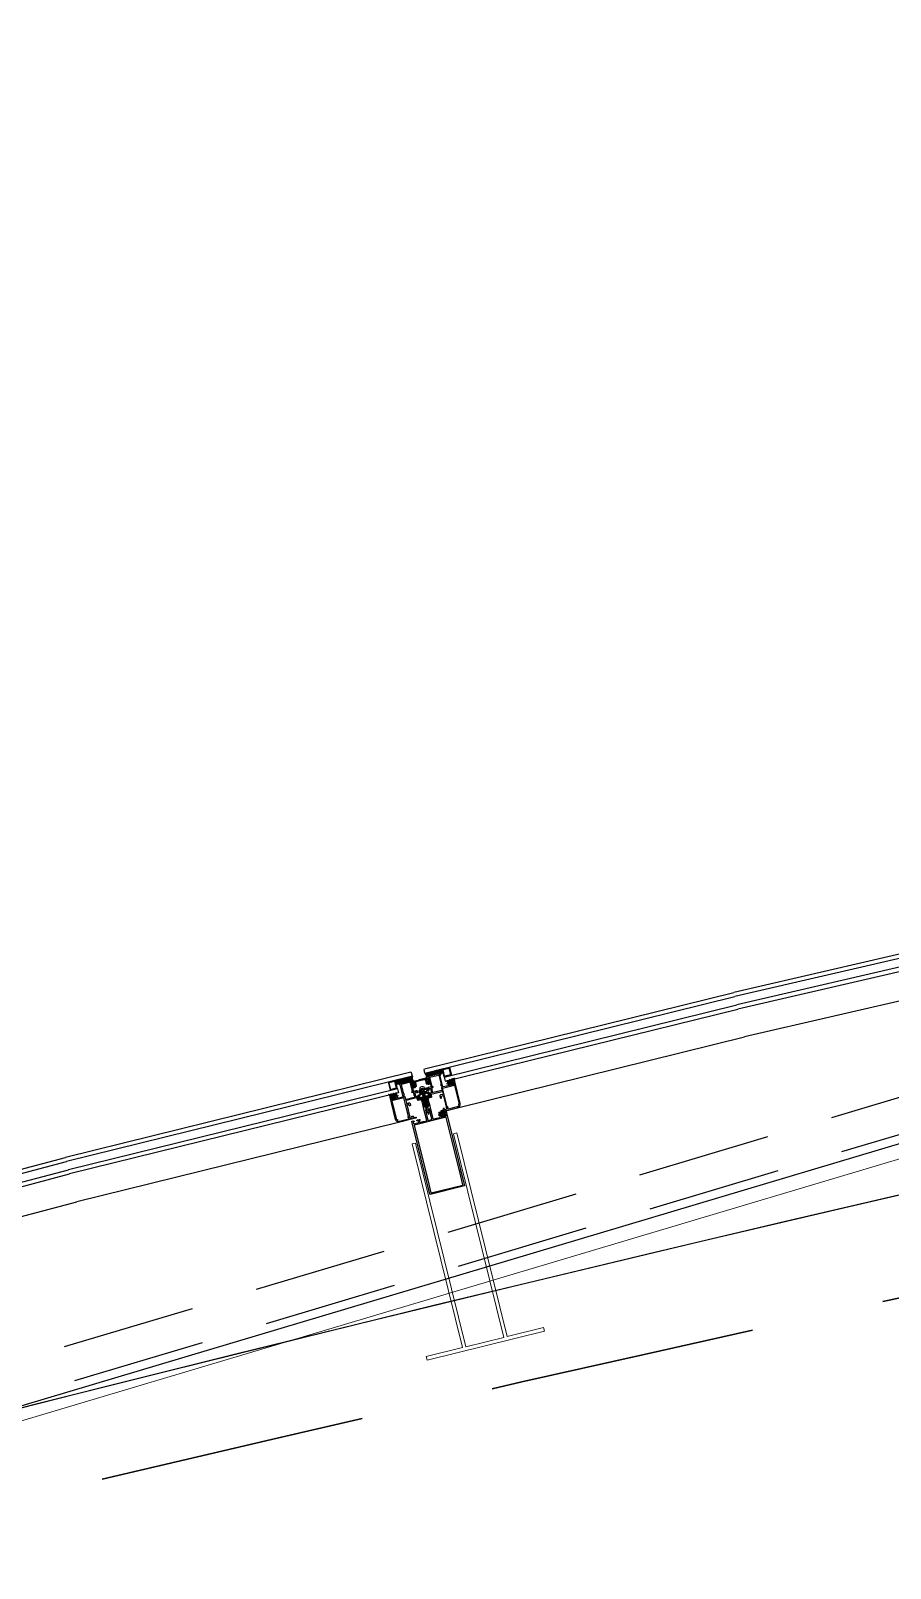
# Model space of a CAD drawing. Header units: millimetres. Extents: x 62878 to 70819, y -67946 to -61850.
# Drawn here: x 64263.5 to 64384.3, y -62101.5 to -61885.4 of the extents above; entities that cross this region are included whole.
import ezdxf

# ---------------------------------------------------------------- set-up
doc = ezdxf.new("R2010")
doc.units = ezdxf.units.MM
doc.linetypes.add('HIDDEN', pattern=[0.375, 0.25, -0.125])
doc.layers.add('alan hesabı1', color=7, linetype='Continuous', plot=False)
for name, color, linetype, lineweight in [('BA DÖŞ.-yeni', 11, 'Continuous', 30), ('Dog_dos_yeni', 63, 'Continuous', 5), ('DOGRAMA', 171, 'Continuous', 0), ('DUV.ALÇ.-yeni', 20, 'Continuous', 25), ('GOR-2', 152, 'Continuous', 20)]:
    doc.layers.add(name, color=color, linetype=linetype, lineweight=lineweight)
pattern_1 = [(238.87721, (64428.14953, -62019.4446), (0.13589978, -0.08205372), [])]
pattern_2 = [(328.87721, (64214.63553, -62072.19386), (-0.08205372, -0.13589978), [])]

# ---------------------------------------------------------------- blocks, each defined once
blk = doc.blocks.new('a2we')
at = {"lineweight": 5, "ltscale": 0.5}
for p, q in [((-198.1, -420.1), (-197.1, -419.7)), ((-194.9, -421.4), (-198.1, -420.1)), ((-193.9, -421), (-198.1, -420.1)), ((-198.1, -422.7), (-197.1, -422.3)), ((-194.9, -424), (-198.1, -422.7)), ((-193.9, -423.6), (-198.1, -422.7)), ((-198.1, -425.2), (-197.1, -424.9)), ((-194.9, -426.5), (-198.1, -425.2)), ((-193.9, -426.1), (-198.1, -425.2)), ((-198.1, -427.7), (-197.1, -427.3)), ((-194.9, -429), (-198.1, -427.7)), ((-193.9, -428.6), (-198.1, -427.7)), ((-198.1, -429.9), (-197.1, -429.6)), ((-194.9, -431.2), (-198.1, -429.9)), ((-193.9, -430.9), (-198.1, -429.9)), ((-198.1, -432.2), (-197.1, -431.8)), ((-194.9, -433.5), (-198.1, -432.2)), ((-193.9, -433.1), (-198.1, -432.2)), ((-197.6, -417.6), (-196.6, -417.2)), ((-194.2, -418.3), (-197.6, -417.6)), ((-195.2, -418.6), (-197.6, -417.6)), ((-196.9, -417.9), (-197.1, -418.3)), ((-197.1, -419.7), (-197.1, -418.4)), ((-197.1, -419.7), (-193.9, -421)), ((-197.1, -419.7), (-193.9, -421)), ((-197.1, -422.3), (-197.1, -420.5)), ((-197.1, -422.3), (-193.9, -423.6)), ((-197.1, -422.3), (-193.9, -423.6)), ((-197.1, -424.9), (-197.1, -423.1)), ((-197.1, -424.9), (-193.9, -426.1)), ((-197.1, -424.9), (-193.9, -426.1)), ((-197.1, -427.3), (-197.1, -425.6)), ((-197.1, -427.3), (-193.9, -428.6)), ((-197.1, -427.3), (-193.9, -428.6)), ((-197.1, -429.6), (-197.1, -428)), ((-197.1, -429.6), (-193.9, -430.9)), ((-197.1, -429.6), (-193.9, -430.9)), ((-197.1, -431.8), (-197.1, -430.3)), ((-197.1, -431.8), (-193.9, -433.1)), ((-197.1, -431.8), (-193.9, -433.1)), ((-196, -415.3), (-196.6, -417.2)), ((-196.6, -417.2), (-194.2, -418.3)), ((-196, -415.3), (-195.5, -417.7)), ((-194.2, -418.3), (-195.2, -418.6)), ((-195.2, -418.6), (-194.9, -419.3)), ((-194.9, -420.6), (-194.9, -419.4)), ((-193.9, -421), (-194.9, -421.4)), ((-194.9, -423.2), (-194.9, -421.4)), ((-193.9, -423.6), (-194.9, -424)), ((-194.9, -425.7), (-194.9, -424)), ((-193.9, -426.1), (-194.9, -426.5)), ((-194.9, -428.2), (-194.9, -426.5)), ((-193.9, -428.6), (-194.9, -429)), ((-194.9, -430.5), (-194.9, -429)), ((-193.9, -430.9), (-194.9, -431.2)), ((-194.9, -432.7), (-194.9, -431.2)), ((-192.8, -453.3), (-199.2, -453.3)), ((-199.2, -454.6), (-199.2, -453.3)), ((-198.1, -434.4), (-197.1, -434.1)), ((-194.9, -435.7), (-198.1, -434.4)), ((-193.9, -435.4), (-198.1, -434.4)), ((-198.1, -436.7), (-197.1, -436.4)), ((-194.9, -438), (-198.1, -436.7)), ((-193.9, -437.7), (-198.1, -436.7)), ((-198.1, -439), (-197.1, -438.7)), ((-194.9, -440.3), (-198.1, -439)), ((-193.9, -440), (-198.1, -439)), ((-198.1, -441.3), (-197.1, -441)), ((-194.9, -442.6), (-198.1, -441.3)), ((-193.9, -442.3), (-198.1, -441.3)), ((-198.1, -443.6), (-197.1, -443.3)), ((-194.9, -444.9), (-198.1, -443.6)), ((-193.9, -444.6), (-198.1, -443.6)), ((-198.1, -445.9), (-197.1, -445.6)), ((-193.9, -446.9), (-198.1, -445.9)), ((-194.9, -447.2), (-198.1, -445.9)), ((-197.1, -447.9), (-198.1, -448.2)), ((-194.9, -449.5), (-198.1, -448.2)), ((-198.1, -448.2), (-193.9, -449.2)), ((-198.1, -450.5), (-197.1, -450.2)), ((-194.9, -451.8), (-198.1, -450.5)), ((-193.9, -451.5), (-198.1, -450.5)), ((-197.1, -434.1), (-197.1, -432.5)), ((-197.1, -434.1), (-193.9, -435.4)), ((-197.1, -434.1), (-193.9, -435.4)), ((-197.1, -436.4), (-197.1, -434.8)), ((-197.1, -436.4), (-193.9, -437.7)), ((-197.1, -436.4), (-193.9, -437.7)), ((-197.1, -438.7), (-197.1, -437.1)), ((-197.1, -438.7), (-193.9, -440)), ((-197.1, -438.7), (-193.9, -440)), ((-197.1, -441), (-197.1, -439.4)), ((-197.1, -441), (-193.9, -442.3)), ((-197.1, -443.3), (-197.1, -441.7)), ((-197.1, -443.3), (-193.9, -444.6)), ((-197.1, -445.6), (-197.1, -444)), ((-197.1, -445.6), (-193.9, -446.9)), ((-197.1, -445.6), (-193.9, -446.9)), ((-197.1, -447.9), (-197.1, -446.3)), ((-193.9, -449.2), (-197.1, -447.9)), ((-197.1, -450.2), (-197.1, -448.6)), ((-197.1, -450.2), (-193.9, -451.5)), ((-197.1, -453.3), (-197.1, -450.9)), ((-193.9, -433.1), (-194.9, -433.5)), ((-194.9, -435), (-194.9, -433.5)), ((-193.9, -435.4), (-194.9, -435.7)), ((-194.9, -437.3), (-194.9, -435.7)), ((-193.9, -437.7), (-194.9, -438)), ((-194.9, -439.6), (-194.9, -438)), ((-193.9, -440), (-194.9, -440.3)), ((-194.9, -441.8), (-194.9, -440.3)), ((-193.9, -442.3), (-194.9, -442.6)), ((-194.9, -444.1), (-194.9, -442.6)), ((-193.9, -444.6), (-194.9, -444.9)), ((-194.9, -446.4), (-194.9, -444.9)), ((-193.9, -446.9), (-194.9, -447.2)), ((-194.9, -448.7), (-194.9, -447.2)), ((-193.9, -449.2), (-194.9, -449.5)), ((-194.9, -451), (-194.9, -449.5)), ((-193.9, -451.5), (-194.9, -451.8)), ((-194.9, -453.3), (-194.9, -451.8)), ((-192.8, -454.6), (-192.8, -453.3))]:
    blk.add_line(p, q, dxfattribs=at)
blk.add_lwpolyline([(-196.5, -455.7), (-196.1, -455.4), (-195.9, -455.4), (-195.6, -455.7)], dxfattribs=at)
for centre, radius, start, end in [((-196.9, -418.4), 0.2, 155.3251, 180), ((-195.1, -419.4), 0.2, 0, 19.1116), ((-195.7, -449.5), 6.19, 234.7573, 262.4905), ((-196.4, -449.5), 6.19, 277.5095, 305.2427)]:
    blk.add_arc(centre, radius, start, end, dxfattribs=at)

msp = doc.modelspace()

# ---------------------------------------------------------------- hatches: boundary and pattern name
at = {"layer": 'DOGRAMA', "lineweight": -2}
h = msp.add_hatch(dxfattribs=at)
h.set_pattern_fill('AR-HBONE', color=256, scale=0.03, angle=673.1346, style=0)
h.set_pattern_definition([(328.8772, (64319.45523, -62069.27597), (0.04070253, -0.16475225), [0.36, -0.12]), (238.8772, (64319.55796, -62069.338), (0.04070253, -0.16475225), [0.36, -0.12])])
h.paths.add_polyline_path([(64315.11, -62033.45), (64314.87, -62033.51), (64314.73, -62032.93), (64315.48, -62032.74), (64315.62, -62033.33)])
h = msp.add_hatch(dxfattribs=at)
h.set_pattern_fill('ANSI31', color=256, scale=0.04, angle=673.1346, style=0)
h.set_pattern_definition([(238.87721, (64447.85701, -62014.5758), (0.10871982, -0.06564298), [])])
h.paths.add_polyline_path([(64315.88, -62033.23, -0.414214), (64315.92, -62033.25), (64317.18, -62032.94, -0.153231), (64317.13, -62032.34), (64315.75, -62032.68)])
h.paths.add_polyline_path([(64315.62, -62033.33), (64315.86, -62033.27, -0.414214), (64315.88, -62033.23), (64315.75, -62032.68), (64315.48, -62032.74)])
h = msp.add_hatch(dxfattribs=at)
h.set_pattern_fill('ANSI31', color=256, scale=0.05, angle=673.1346, style=0)
h.set_pattern_definition(pattern_2)
edge = h.paths.add_edge_path(flags=16)
edge.add_arc((64317.82, -62033.33), 0.668, 187.0015, 200.7529, ccw=False)
edge.add_line((64317.16, -62033.42), (64317.44, -62033.35))
edge.add_line((64317.44, -62033.35), (64317.47, -62033.5))
edge.add_line((64317.47, -62033.5), (64317.2, -62033.57))
edge = h.paths.add_edge_path()
edge.add_line((64317.63, -62033.79), (64317.52, -62033.82))
edge.add_line((64317.52, -62033.82), (64317.46, -62033.59))
edge.add_line((64317.46, -62033.59), (64317.28, -62033.63))
edge.add_line((64317.28, -62033.63), (64317.31, -62033.75))
edge.add_line((64317.31, -62033.75), (64317.21, -62033.77))
edge.add_arc((64317.48, -62033.42), 0.442, 154.5696, 233.1849, ccw=False)
edge.add_line((64317.08, -62033.23), (64317.17, -62033.21))
edge.add_line((64317.17, -62033.21), (64317.2, -62033.32))
edge.add_line((64317.2, -62033.32), (64317.39, -62033.28))
edge.add_line((64317.39, -62033.28), (64317.33, -62033.04))
edge.add_line((64317.33, -62033.04), (64318.3, -62032.8))
edge.add_arc((64318.31, -62032.84), 0.05, -69.413, 103.8772, ccw=False)
edge.add_line((64318.33, -62032.89), (64317.61, -62033.12))
edge.add_arc((64317.64, -62033.22), 0.1, 107.4519, 193.8772)
edge.add_line((64317.54, -62033.24), (64317.67, -62033.73))
edge.add_arc((64317.62, -62033.75), 0.05, -76.1228, 13.8772, ccw=False)
h = msp.add_hatch(dxfattribs=at)
h.set_pattern_fill('ANSI31', color=256, scale=0.05, angle=673.1346, style=0)
h.set_pattern_definition(pattern_1)
edge = h.paths.add_edge_path(flags=16)
edge.add_arc((64318.74, -62033.11), 0.668, 7.0015, 20.7529)
edge.add_line((64319.36, -62032.87), (64319.09, -62032.94))
edge.add_line((64319.09, -62032.94), (64319.12, -62033.1))
edge.add_line((64319.12, -62033.1), (64319.4, -62033.03))
edge = h.paths.add_edge_path()
edge.add_line((64319.12, -62033.43), (64319.23, -62033.4))
edge.add_line((64319.23, -62033.4), (64319.17, -62033.17))
edge.add_line((64319.17, -62033.17), (64319.36, -62033.12))
edge.add_line((64319.36, -62033.12), (64319.39, -62033.24))
edge.add_line((64319.39, -62033.24), (64319.48, -62033.21))
edge.add_arc((64319.08, -62033.02), 0.442, 334.5696, 413.1849)
edge.add_line((64319.35, -62032.67), (64319.25, -62032.69))
edge.add_line((64319.25, -62032.69), (64319.28, -62032.81))
edge.add_line((64319.28, -62032.81), (64319.1, -62032.86))
edge.add_line((64319.1, -62032.86), (64319.04, -62032.62))
edge.add_line((64319.04, -62032.62), (64318.07, -62032.85))
edge.add_arc((64318.08, -62032.9), 0.05, 103.8772, 277.1674)
edge.add_line((64318.08, -62032.95), (64318.83, -62032.82))
edge.add_arc((64318.84, -62032.92), 0.1, 13.8772, 100.3025, ccw=False)
edge.add_line((64318.94, -62032.9), (64319.06, -62033.39))
edge.add_arc((64319.11, -62033.38), 0.05, 193.8772, 283.8772)
h = msp.add_hatch(dxfattribs=at)
h.set_pattern_fill('ANSI31', color=256, scale=0.04, angle=673.1346, style=0)
h.set_pattern_definition([(328.87721, (64194.92804, -62077.06265), (-0.06564298, -0.10871982), [])])
h.paths.add_polyline_path([(64320.41, -62032.12, 0.414214), (64320.39, -62032.15), (64319.12, -62032.46, 0.153231), (64318.88, -62031.9), (64320.27, -62031.56)])
h.paths.add_polyline_path([(64320.68, -62032.08), (64320.44, -62032.14, 0.414214), (64320.41, -62032.12), (64320.27, -62031.56), (64320.54, -62031.49)])
h = msp.add_hatch(dxfattribs=at)
h.set_pattern_fill('AR-HBONE', color=256, scale=0.03, angle=673.1346, style=0)
h.set_pattern_definition([(238.8772, (64334.03034, -62065.67515), (0.04070253, -0.16475225), [0.36, -0.12]), (328.8772, (64333.96832, -62065.77787), (0.04070253, -0.16475225), [0.36, -0.12])])
h.paths.add_polyline_path([(64321.19, -62031.95), (64321.43, -62031.89), (64321.29, -62031.31), (64320.54, -62031.49), (64320.68, -62032.08)])
h = msp.add_hatch(dxfattribs=at)
h.set_pattern_fill('ANSI31', color=256, scale=0.05, angle=673.1346, style=0)
h.set_pattern_definition(pattern_1)
edge = h.paths.add_edge_path(flags=16)
edge.add_arc((64322.53, -62033), 0.4, 272.3403, 295.4142, ccw=False)
edge.add_line((64322.55, -62033.4), (64322.49, -62033.16))
edge.add_line((64322.49, -62033.16), (64322.64, -62033.12))
edge.add_line((64322.64, -62033.12), (64322.7, -62033.36))
edge = h.paths.add_edge_path()
edge.add_arc((64322.53, -62033), 0.5, 247.0073, 320.7471, ccw=False)
edge.add_line((64322.34, -62033.46), (64322.31, -62033.36))
edge.add_line((64322.31, -62033.36), (64322.43, -62033.33))
edge.add_line((64322.43, -62033.33), (64322.41, -62033.28))
edge.add_arc((64322.32, -62033.3), 0.1, 13.8772, 103.8772)
edge.add_line((64322.29, -62033.2), (64322.08, -62033.26))
edge.add_line((64322.08, -62033.26), (64322.04, -62033.08))
edge.add_line((64322.04, -62033.08), (64322.07, -62033.07))
edge.add_arc((64322.09, -62033.14), 0.065, 35.4679, 103.8772, ccw=False)
edge.add_arc((64322.17, -62033.08), 0.0327, 215.4679, 409.3075)
edge.add_arc((64322.09, -62033.22), 0.199, 57.961, 108.2269)
edge.add_arc((64322.01, -62032.98), 0.05, 104.8494, 282.3626, ccw=False)
edge.add_arc((64322.08, -62033.25), 0.323, 65.4915, 104.8179, ccw=False)
edge.add_arc((64322.22, -62032.94), 0.02, 245.4915, 313.8772)
edge.add_line((64322.24, -62032.95), (64322.4, -62032.8))
edge.add_arc((64322.41, -62032.81), 0.015, -26.1228, 133.8772, ccw=False)
edge.add_line((64322.42, -62032.82), (64322.37, -62032.93))
edge.add_arc((64322.38, -62032.94), 0.02, 153.8772, 313.8772)
edge.add_line((64322.4, -62032.95), (64322.61, -62032.75))
edge.add_arc((64322.62, -62032.76), 0.015, -26.1228, 133.8772, ccw=False)
edge.add_line((64322.63, -62032.76), (64322.58, -62032.87))
edge.add_arc((64322.6, -62032.88), 0.02, 153.8772, 313.8772)
edge.add_line((64322.61, -62032.9), (64322.82, -62032.69))
edge.add_arc((64322.83, -62032.7), 0.015, -26.1228, 133.8772, ccw=False)
edge.add_line((64322.85, -62032.71), (64322.79, -62032.82))
edge.add_arc((64322.81, -62032.83), 0.02, 153.8772, 313.8772)
edge.add_line((64322.83, -62032.84), (64323.04, -62032.64))
edge.add_arc((64323.05, -62032.65), 0.015, -26.1228, 133.8772, ccw=False)
edge.add_line((64323.06, -62032.66), (64323.01, -62032.76))
edge.add_arc((64323.1, -62032.8), 0.1, 153.8772, 193.8772)
edge.add_line((64323, -62032.83), (64323.05, -62033.02))
edge.add_line((64323.05, -62033.02), (64322.84, -62033.07))
edge.add_arc((64322.86, -62033.17), 0.1, 103.8772, 193.8772)
edge.add_line((64322.76, -62033.19), (64322.78, -62033.25))
edge.add_line((64322.78, -62033.25), (64322.89, -62033.22))
edge.add_line((64322.89, -62033.22), (64322.92, -62033.32))
h = msp.add_hatch(dxfattribs=at)
h.set_pattern_fill('ANSI31', color=256, scale=0.05, angle=673.1346, style=0)
h.set_pattern_definition(pattern_2)
edge = h.paths.add_edge_path(flags=16)
edge.add_arc((64314.42, -62035.01), 0.4, 272.3403, 295.4142)
edge.add_line((64314.59, -62035.37), (64314.53, -62035.12))
edge.add_line((64314.53, -62035.12), (64314.37, -62035.16))
edge.add_line((64314.37, -62035.16), (64314.43, -62035.41))
edge = h.paths.add_edge_path()
edge.add_arc((64314.42, -62035.01), 0.5, 247.0073, 320.7471)
edge.add_line((64314.8, -62035.32), (64314.78, -62035.22))
edge.add_line((64314.78, -62035.22), (64314.66, -62035.25))
edge.add_line((64314.66, -62035.25), (64314.65, -62035.2))
edge.add_arc((64314.74, -62035.17), 0.1, 103.8772, 193.8772, ccw=False)
edge.add_line((64314.72, -62035.07), (64314.93, -62035.02))
edge.add_line((64314.93, -62035.02), (64314.89, -62034.85))
edge.add_line((64314.89, -62034.85), (64314.85, -62034.86))
edge.add_arc((64314.87, -62034.92), 0.065, 103.8772, 172.2865)
edge.add_arc((64314.77, -62034.91), 0.0327, 158.4469, 352.2865, ccw=False)
edge.add_arc((64314.91, -62034.99), 0.199, 99.5275, 149.7934, ccw=False)
edge.add_arc((64314.87, -62034.75), 0.05, 285.3918, 462.9051)
edge.add_arc((64314.93, -62035.02), 0.323, 102.9366, 142.2629)
edge.add_arc((64314.66, -62034.81), 0.02, 253.8772, 322.2629, ccw=False)
edge.add_line((64314.65, -62034.83), (64314.44, -62034.76))
edge.add_arc((64314.44, -62034.78), 0.015, 73.8772, 233.8772)
edge.add_line((64314.43, -62034.79), (64314.53, -62034.86))
edge.add_arc((64314.51, -62034.88), 0.02, -106.1228, 53.8772, ccw=False)
edge.add_line((64314.51, -62034.9), (64314.23, -62034.82))
edge.add_arc((64314.22, -62034.83), 0.015, 73.8772, 233.8772)
edge.add_line((64314.21, -62034.84), (64314.31, -62034.92))
edge.add_arc((64314.3, -62034.93), 0.02, -106.1228, 53.8772, ccw=False)
edge.add_line((64314.3, -62034.95), (64314.01, -62034.87))
edge.add_arc((64314.01, -62034.88), 0.015, 73.8772, 233.8772)
edge.add_line((64314, -62034.9), (64314.1, -62034.97))
edge.add_arc((64314.09, -62034.98), 0.02, -106.1228, 53.8772, ccw=False)
edge.add_line((64314.08, -62035), (64313.8, -62034.92))
edge.add_arc((64313.79, -62034.94), 0.015, 73.8772, 233.8772)
edge.add_line((64313.79, -62034.95), (64313.88, -62035.02))
edge.add_arc((64313.82, -62035.1), 0.1, 13.8772, 53.8772, ccw=False)
edge.add_line((64313.92, -62035.07), (64313.96, -62035.26))
edge.add_line((64313.96, -62035.26), (64314.18, -62035.21))
edge.add_arc((64314.2, -62035.31), 0.1, 13.8772, 103.8772, ccw=False)
edge.add_line((64314.3, -62035.28), (64314.31, -62035.34))
edge.add_line((64314.31, -62035.34), (64314.2, -62035.37))
edge.add_line((64314.2, -62035.37), (64314.22, -62035.47))
h = msp.add_hatch(dxfattribs=at)
h.set_pattern_fill('ANSI31', color=256, scale=0.05, angle=673.1346, style=0)
h.set_pattern_definition(pattern_1)
edge = h.paths.add_edge_path(flags=16)
edge.add_arc((64319.09, -62036.37), 0.05, -76.1228, 13.8772, ccw=False)
edge.add_line((64319.1, -62036.42), (64319.04, -62036.44))
edge.add_arc((64319.03, -62036.39), 0.05, 193.8772, 283.8772, ccw=False)
edge.add_line((64318.98, -62036.4), (64318.93, -62036.18))
edge.add_line((64318.93, -62036.18), (64319.08, -62036.14))
edge.add_line((64319.08, -62036.14), (64319.14, -62036.36))
h.paths.add_polyline_path([(64319.05, -62036), (64318.89, -62036.04), (64318.83, -62035.77), (64318.98, -62035.73)], flags=16)
edge = h.paths.add_edge_path()
edge.add_arc((64318.97, -62036.39), 0.2, 193.8772, 264.4434, ccw=False)
edge.add_line((64318.78, -62036.44), (64318.76, -62036.38))
edge.add_line((64318.76, -62036.38), (64318.82, -62036.37))
edge.add_line((64318.82, -62036.37), (64318.79, -62036.24))
edge.add_line((64318.79, -62036.24), (64318.75, -62036.22))
edge.add_arc((64318.8, -62036.14), 0.1, 193.8772, 238.8772, ccw=False)
edge.add_line((64318.71, -62036.16), (64318.68, -62036.03))
edge.add_line((64318.68, -62036.03), (64318.73, -62036.02))
edge.add_line((64318.73, -62036.02), (64318.7, -62035.89))
edge.add_line((64318.7, -62035.89), (64318.57, -62035.81))
edge.add_line((64318.57, -62035.81), (64318.46, -62035.84))
edge.add_line((64318.46, -62035.84), (64318.4, -62035.6))
edge.add_line((64318.4, -62035.6), (64318.37, -62035.66))
edge.add_line((64318.37, -62035.66), (64317.88, -62035.78))
edge.add_line((64317.88, -62035.78), (64317.8, -62035.46))
edge.add_arc((64318.09, -62035.39), 0.3, 133.8772, 193.8772, ccw=False)
edge.add_line((64317.89, -62035.17), (64318.24, -62034.83))
edge.add_arc((64318.26, -62034.85), 0.03, 43.8772, 133.8772, ccw=False)
edge.add_line((64318.28, -62034.83), (64318.32, -62034.87))
edge.add_arc((64318.3, -62034.9), 0.03, -46.1228, 43.8772, ccw=False)
edge.add_line((64318.32, -62034.92), (64318.04, -62035.19))
edge.add_arc((64318.18, -62035.33), 0.2, 133.8772, 195.7968)
edge.add_arc((64318.09, -62035.37), 0.1, 191.1624, 343.8772)
edge.add_arc((64318.28, -62035.42), 0.1, 103.8772, 163.8772, ccw=False)
edge.add_line((64318.26, -62035.32), (64318.57, -62035.25))
edge.add_arc((64318.56, -62035.2), 0.05, 283.8772, 373.8772)
edge.add_line((64318.61, -62035.18), (64318.6, -62035.14))
edge.add_arc((64318.65, -62035.12), 0.05, 103.8772, 193.8772, ccw=False)
edge.add_line((64318.64, -62035.08), (64318.83, -62035.03))
edge.add_arc((64318.84, -62035.08), 0.05, 13.8772, 103.8772, ccw=False)
edge.add_line((64318.89, -62035.06), (64318.9, -62035.11))
edge.add_arc((64318.95, -62035.1), 0.05, 193.8772, 283.8772)
edge.add_line((64318.96, -62035.15), (64319.28, -62035.07))
edge.add_arc((64319.3, -62035.17), 0.1, 43.8772, 103.8772, ccw=False)
edge.add_arc((64319.45, -62035.03), 0.1, 223.8772, 376.5921)
edge.add_arc((64319.35, -62035.04), 0.2, 11.9576, 73.8772)
edge.add_line((64319.4, -62034.85), (64319.03, -62034.74))
edge.add_arc((64319.04, -62034.71), 0.03, 163.8772, 253.8772, ccw=False)
edge.add_line((64319.01, -62034.71), (64319.03, -62034.65))
edge.add_arc((64319.06, -62034.66), 0.03, 73.8772, 163.8772, ccw=False)
edge.add_line((64319.06, -62034.63), (64319.54, -62034.76))
edge.add_arc((64319.45, -62035.05), 0.3, 13.8772, 73.8772, ccw=False)
edge.add_line((64319.74, -62034.98), (64319.82, -62035.3))
edge.add_line((64319.82, -62035.3), (64319.34, -62035.42))
edge.add_line((64319.34, -62035.42), (64319.28, -62035.38))
edge.add_line((64319.28, -62035.38), (64319.34, -62035.62))
edge.add_line((64319.34, -62035.62), (64319.23, -62035.65))
edge.add_line((64319.23, -62035.65), (64319.15, -62035.78))
edge.add_line((64319.15, -62035.78), (64319.18, -62035.91))
edge.add_line((64319.18, -62035.91), (64319.24, -62035.89))
edge.add_line((64319.24, -62035.89), (64319.27, -62036.02))
edge.add_arc((64319.17, -62036.05), 0.1, -31.1228, 13.8772, ccw=False)
edge.add_line((64319.26, -62036.1), (64319.24, -62036.13))
edge.add_line((64319.24, -62036.13), (64319.27, -62036.26))
edge.add_line((64319.27, -62036.26), (64319.33, -62036.24))
edge.add_line((64319.33, -62036.24), (64319.34, -62036.3))
edge.add_arc((64319.15, -62036.35), 0.2, -56.689, 13.8772, ccw=False)
edge.add_arc((64319, -62036.12), 0.47, 264.4434, 303.311, ccw=False)
h = msp.add_hatch(dxfattribs=at)
h.set_pattern_fill('ANSI31', color=256, scale=0.05, angle=673.1346, style=0)
h.set_pattern_definition(pattern_1)
edge = h.paths.add_edge_path()
edge.add_arc((64321.96, -62037.28), 0.1, 153.8772, 193.8772)
edge.add_line((64321.86, -62037.31), (64321.91, -62037.47))
edge.add_line((64321.91, -62037.47), (64321.69, -62037.53))
edge.add_arc((64321.72, -62037.62), 0.1, 103.8772, 193.8772)
edge.add_line((64321.62, -62037.65), (64321.63, -62037.71))
edge.add_line((64321.63, -62037.71), (64321.75, -62037.68))
edge.add_line((64321.75, -62037.68), (64321.77, -62037.78))
edge.add_arc((64321.39, -62037.46), 0.5, 247.0073, 320.7471, ccw=False)
edge.add_line((64321.19, -62037.92), (64321.17, -62037.82))
edge.add_line((64321.17, -62037.82), (64321.28, -62037.79))
edge.add_line((64321.28, -62037.79), (64321.27, -62037.74))
edge.add_arc((64321.17, -62037.76), 0.1, 13.8772, 103.8772)
edge.add_line((64321.15, -62037.66), (64320.94, -62037.71))
edge.add_line((64320.94, -62037.71), (64320.9, -62037.56))
edge.add_line((64320.9, -62037.56), (64320.94, -62037.55))
edge.add_arc((64320.95, -62037.61), 0.065, 35.4679, 103.8772, ccw=False)
edge.add_arc((64321.03, -62037.56), 0.0327, 215.4679, 409.3075)
edge.add_arc((64320.89, -62037.71), 0.242, 48.6797, 94.1865)
edge.add_arc((64320.86, -62037.42), 0.05, 104.8494, 282.3626, ccw=False)
edge.add_arc((64320.88, -62037.75), 0.372, 57.3772, 94.0287, ccw=False)
edge.add_arc((64321.09, -62037.41), 0.02, 245.4915, 313.8772)
edge.add_line((64321.1, -62037.43), (64321.26, -62037.28))
edge.add_arc((64321.27, -62037.29), 0.015, -26.1228, 133.8772, ccw=False)
edge.add_line((64321.28, -62037.29), (64321.23, -62037.4))
edge.add_arc((64321.25, -62037.41), 0.02, 153.8772, 313.8772)
edge.add_line((64321.26, -62037.43), (64321.47, -62037.22))
edge.add_arc((64321.48, -62037.23), 0.015, -26.1228, 133.8772, ccw=False)
edge.add_line((64321.5, -62037.24), (64321.44, -62037.35))
edge.add_arc((64321.46, -62037.36), 0.02, 153.8772, 313.8772)
edge.add_line((64321.47, -62037.38), (64321.69, -62037.17))
edge.add_arc((64321.7, -62037.18), 0.015, -26.1228, 133.8772, ccw=False)
edge.add_line((64321.71, -62037.19), (64321.65, -62037.3))
edge.add_arc((64321.67, -62037.31), 0.02, 153.8772, 313.8772)
edge.add_line((64321.69, -62037.32), (64321.9, -62037.12))
edge.add_arc((64321.91, -62037.13), 0.015, -26.1228, 133.8772, ccw=False)
edge.add_line((64321.92, -62037.14), (64321.87, -62037.24))
edge = h.paths.add_edge_path(flags=16)
edge.add_line((64321.4, -62037.83), (64321.35, -62037.64))
edge.add_arc((64321.38, -62037.64), 0.03, 103.8772, 193.8772, ccw=False)
edge.add_line((64321.37, -62037.61), (64321.47, -62037.58))
edge.add_arc((64321.48, -62037.61), 0.03, 13.8772, 103.8772, ccw=False)
edge.add_line((64321.51, -62037.6), (64321.55, -62037.8))
edge.add_arc((64321.52, -62037.8), 0.03, -68.3564, 13.8772, ccw=False)
edge.add_arc((64321.39, -62037.46), 0.4, 276.1108, 291.6436, ccw=False)
edge.add_arc((64321.43, -62037.83), 0.03, 193.8772, 276.1108, ccw=False)

# ---------------------------------------------------------------- linework, layer by layer
msp.add_lwpolyline([(68896.02, -63031.44), (69030.26, -63071.18), (69185.28, -62547.65), (68893, -62461.11, 1.044368), (68063.2, -62298.73, 0.204375), (63106.96, -62494.78, 0.353953), (62932.94, -62997.83), (63753.18, -65779.6), (64154.95, -67142.15), (65336.72, -66792.62), (65336.7, -66829.11), (65270.54, -66829.07, 0.626789), (65270.2, -67369.07), (65531.84, -67369.23, 0.926242), (66130.09, -67369.61), (66391.73, -67369.77, 0.626743), (66392.07, -66829.77), (66326.15, -66829.73), (66326.17, -66793.24), (67506.16, -67144.13), (68467.02, -63899.09), (68625.2, -63946.04), (68896.02, -63031.42)], format="xyb")
at = {"layer": 'alan hesabı1', "linetype": 'ByBlock'}
msp.add_lwpolyline([(63834.49, -63141.61), (64642.2, -62924.95), (64568.12, -62564.48), (64555.31, -62562.44), (64541.37, -62555.33), (64530.32, -62544.26), (64523.22, -62530.32), (64520.79, -62514.86), (64523.24, -62499.41), (64530.35, -62485.48), (64541.42, -62474.43), (64548.84, -62470.65), (64480.8, -62139.51), (64480.8, -62139.51), (64442.69, -62147.32), (64409.08, -62034.84), (63646.15, -62262.75)], dxfattribs=at)
at = {"layer": 'BA DÖŞ.-yeni', "linetype": 'HIDDEN', "ltscale": 150}
msp.add_arc((65815.04, -68607.15), 6697.94, 70.74616, 109.296847, dxfattribs=at)
at = {"layer": 'Dog_dos_yeni'}
msp.add_lwpolyline([(64335.67, -62068.18), (64319.17, -62072.25), (64319.05, -62071.77), (64324.14, -62070.51), (64317.07, -62041.87), (64317.55, -62041.75), (64324.63, -62070.39), (64329.97, -62069.07), (64322.89, -62040.43), (64323.38, -62040.31), (64330.45, -62068.95), (64335.55, -62067.69), (64335.67, -62068.18)], close=True, dxfattribs=at)
at = {"layer": 'DOGRAMA', "lineweight": -2}
for p, q in [((64416.02, -62008.11), (64362.29, -62020.56)), ((64416.26, -62008.67), (64362.43, -62021.14)), ((64414.11, -62010.4), (64362.71, -62022.31)), ((64414.25, -62010.99), (64362.85, -62022.9)), ((64414.38, -62015.1), (64363.79, -62026.82)), ((64318.83, -62031.3), (64362.29, -62020.56)), ((64318.88, -62031.9), (64362.43, -62021.14)), ((64321.58, -62032.47), (64362.71, -62022.31)), ((64321.72, -62033.06), (64362.85, -62022.9)), ((64323.47, -62036.79), (64363.79, -62026.82)), ((64316.89, -62031.78), (64268.36, -62043.77)), ((64317.13, -62032.34), (64268.51, -62044.35)), ((64314.73, -62032.93), (64314.87, -62033.51)), ((64315.62, -62033.33), (64315.48, -62032.74)), ((64315.62, -62033.33), (64315.48, -62032.74)), ((64317.01, -62031.85), (64316.89, -62031.78)), ((64317.13, -62032.34), (64317.01, -62031.85)), ((64318.76, -62031.42), (64318.83, -62031.3)), ((64318.88, -62031.9), (64318.76, -62031.42)), ((64320.68, -62032.08), (64320.54, -62031.49)), ((64320.68, -62032.08), (64320.54, -62031.49)), ((64320.68, -62032.08), (64321.43, -62031.89)), ((64321.29, -62031.31), (64321.43, -62031.89)), ((64321.58, -62032.47), (64321.72, -62033.06)), ((64315.01, -62034.1), (64268.81, -62045.51)), ((64315.16, -62034.68), (64268.95, -62046.09)), ((64315.62, -62033.33), (64314.87, -62033.51)), ((64315.01, -62034.1), (64315.16, -62034.68)), ((64315.35, -62038.79), (64269.96, -62050.01)), ((64220.03, -62056.53), (64268.36, -62043.77)), ((64220.09, -62057.14), (64268.51, -62044.35)), ((64222.79, -62057.66), (64268.81, -62045.51)), ((64222.95, -62058.24), (64268.95, -62046.09)), ((64224.75, -62061.95), (64269.96, -62050.01))]:
    msp.add_line(p, q, dxfattribs=at)
msp.add_lwpolyline([(68355.73, -61957.86, 0.273736), (68066.91, -62277.72, 0.209295), (68023.71, -62283.85, 0.198368), (63201.05, -62451.11)], format="xyb", dxfattribs=at)
for points in [[(64321.29, -62031.33), (64322.31, -62031.08), (64322.59, -62032.2), (64321.57, -62032.45)], [(64314.73, -62032.95), (64313.71, -62033.2), (64313.99, -62034.33), (64315.01, -62034.08)], [(64314.66, -62033.07), (64313.83, -62033.27), (64314.06, -62034.21), (64314.89, -62034)], [(64321.42, -62031.4), (64322.24, -62031.2), (64322.47, -62032.13), (64321.65, -62032.33)], [(64319.05, -62036), (64318.89, -62036.04), (64318.83, -62035.77), (64318.98, -62035.73)], [(64318.89, -62036.04), (64319.05, -62036), (64318.98, -62035.73), (64318.83, -62035.77)]]:
    msp.add_lwpolyline(points, close=True, dxfattribs=at)
at = {"layer": 'DOGRAMA', "lineweight": -2, "ltscale": 0.5}
for points in [[(64314.26, -62035.33), (64314.13, -62035.36), (64314.19, -62035.61, 0.414214), (64314.25, -62035.64), (64314.86, -62035.49, 0.414214), (64314.89, -62035.43), (64314.83, -62035.19), (64314.7, -62035.22, -0.668097), (64314.67, -62035.18), (64314.71, -62035.11, -0.198962), (64314.75, -62035.09), (64314.99, -62035.03, -0.372839), (64315.1, -62035.09, -0.45685), (64315.08, -62035.13), (64314.97, -62035.16), (64315.03, -62035.39, 0.414214), (64315.09, -62035.43), (64315.78, -62035.25, 0.414214), (64315.81, -62035.22), (64315.4, -62033.57, 0.414214), (64315.36, -62033.55), (64315.28, -62033.57, -0.414214), (64315.24, -62033.55), (64315.22, -62033.46, -0.414214), (64315.24, -62033.42), (64317.25, -62032.93, -0.414214), (64317.29, -62032.95), (64317.34, -62033.17, -0.198962), (64317.33, -62033.21), (64317.27, -62033.28, -0.668048), (64317.21, -62033.27), (64317.17, -62033.1), (64316.97, -62033.15, 0.414214), (64316.94, -62033.21), (64317.1, -62033.86, 0.414214), (64317.16, -62033.9), (64317.35, -62033.85), (64317.31, -62033.67, -0.668048), (64317.36, -62033.64), (64317.45, -62033.67, -0.19911), (64317.47, -62033.71), (64317.5, -62033.81, -0.414214), (64317.4, -62033.98), (64317.19, -62034.03, 0.414214), (64317.16, -62034.09), (64317.23, -62034.39, 0.414214), (64317.29, -62034.43), (64317.63, -62034.35, -0.414214), (64317.81, -62034.45), (64317.85, -62034.62, -0.414214), (64317.82, -62034.68), (64317.74, -62034.7, -0.414214), (64317.71, -62034.68), (64317.67, -62034.51), (64317.43, -62034.57), (64317.59, -62035.22), (64317.98, -62035.12), (64317.95, -62035.03, -0.414214), (64317.99, -62034.97), (64318.04, -62034.96, -0.414214), (64318.1, -62034.99), (64318.12, -62035.07, -0.414214), (64317.97, -62035.31), (64316.21, -62035.75, 0.414214), (64316.18, -62035.78), (64316.27, -62036.14, 0.414214), (64316.31, -62036.16), (64316.62, -62036.08, -0.414214), (64316.8, -62036.19), (64316.84, -62036.37, -0.414214), (64316.77, -62036.49), (64316.75, -62036.49), (64316.7, -62036.51, -0.414214), (64316.67, -62036.48), (64316.62, -62036.3, 0.414214), (64316.58, -62036.28), (64316.35, -62036.34, 0.414214), (64316.33, -62036.37), (64316.55, -62037.27), (64316.53, -62037.31), (64316.57, -62037.33), (64316.79, -62038.23, 0.414214), (64316.82, -62038.25), (64317.06, -62038.19, 0.414214), (64317.08, -62038.15), (64317.04, -62038, -0.414214), (64317.06, -62037.96), (64317.11, -62037.95), (64317.13, -62037.95, -0.414214), (64317.25, -62038.02), (64317.29, -62038.16), (64317.6, -62038.08, -0.414214), (64317.63, -62038.1), (64317.64, -62038.12, -0.414214), (64317.56, -62038.24), (64315.35, -62038.79, -0.414214), (64314.75, -62038.43), (64313.98, -62035.31, -0.414214), (64314, -62035.27), (64314.16, -62035.23, -0.19911), (64314.2, -62035.24), (64314.27, -62035.28, -0.668097)], [(64322.82, -62033.22), (64322.95, -62033.19), (64323.01, -62033.43, -0.414214), (64322.97, -62033.49), (64322.37, -62033.64, -0.414214), (64322.31, -62033.6), (64322.25, -62033.36), (64322.38, -62033.33, 0.668097), (64322.38, -62033.28), (64322.32, -62033.23, 0.198962), (64322.28, -62033.23), (64322.04, -62033.29, 0.372839), (64321.96, -62033.39, 0.45685), (64322, -62033.42), (64322.11, -62033.39), (64322.17, -62033.63, -0.414214), (64322.13, -62033.69), (64321.44, -62033.86, -0.414214), (64321.4, -62033.84), (64320.99, -62032.19, -0.414214), (64321.01, -62032.15), (64321.1, -62032.13, 0.414214), (64321.12, -62032.09), (64321.1, -62032, 0.414214), (64321.06, -62031.98), (64319.05, -62032.48, 0.414214), (64319.03, -62032.52), (64319.09, -62032.74, 0.198962), (64319.11, -62032.77), (64319.21, -62032.8, 0.668048), (64319.25, -62032.77), (64319.21, -62032.6), (64319.4, -62032.55, -0.414214), (64319.46, -62032.58), (64319.62, -62033.23, -0.414214), (64319.59, -62033.3), (64319.39, -62033.34), (64319.35, -62033.17, 0.668048), (64319.29, -62033.16), (64319.23, -62033.24, 0.19911), (64319.22, -62033.27), (64319.25, -62033.38, 0.414214), (64319.42, -62033.48), (64319.62, -62033.43, -0.414214), (64319.68, -62033.47), (64319.75, -62033.77, -0.414214), (64319.72, -62033.83), (64319.38, -62033.91, 0.414214), (64319.27, -62034.09), (64319.31, -62034.26, 0.414214), (64319.37, -62034.3), (64319.45, -62034.28, 0.414214), (64319.46, -62034.25), (64319.42, -62034.08), (64319.66, -62034.02), (64319.82, -62034.67), (64319.43, -62034.76), (64319.41, -62034.67, 0.414214), (64319.35, -62034.63), (64319.3, -62034.64, 0.414214), (64319.26, -62034.7), (64319.28, -62034.78, 0.414214), (64319.53, -62034.93), (64321.29, -62034.49, -0.414214), (64321.33, -62034.51), (64321.42, -62034.87, -0.414214), (64321.39, -62034.9), (64321.08, -62034.98, 0.414214), (64320.97, -62035.16), (64321.02, -62035.34, 0.414214), (64321.14, -62035.41), (64321.16, -62035.41), (64321.21, -62035.39, 0.414214), (64321.23, -62035.36), (64321.18, -62035.17, -0.414214), (64321.2, -62035.14), (64321.44, -62035.08, -0.414214), (64321.47, -62035.1), (64321.7, -62036), (64321.73, -62036.02), (64321.71, -62036.06), (64321.93, -62036.95, -0.414214), (64321.91, -62036.99), (64321.68, -62037.05, -0.414214), (64321.64, -62037.03), (64321.6, -62036.87, 0.414214), (64321.57, -62036.85), (64321.52, -62036.86), (64321.5, -62036.87, 0.414214), (64321.43, -62036.99), (64321.46, -62037.13), (64321.15, -62037.2, 0.414214), (64321.13, -62037.24), (64321.13, -62037.26, 0.414214), (64321.25, -62037.33), (64323.47, -62036.79, 0.414214), (64323.83, -62036.18), (64323.06, -62033.07, 0.414214), (64323.03, -62033.04), (64322.86, -62033.08, 0.19911), (64322.83, -62033.11), (64322.79, -62033.18, 0.668097)], [(64318.67, -62034.85), (64318.7, -62034.85, 0.267949), (64318.72, -62034.82), (64318.79, -62034.57, -0.12216), (64318.81, -62034.53, 0.257961), (64318.84, -62034.44), (64318.79, -62034.25, 0.414214), (64318.73, -62034.21), (64318.1, -62034.36, 0.414214), (64318.03, -62034.49), (64318.06, -62034.63, 0.414214), (64318.18, -62034.7), (64318.39, -62034.65, -0.267949), (64318.48, -62034.68), (64318.64, -62034.84, 0.267949)], [(64319.3, -62034.32), (64319.46, -62034.29, 0.414214), (64319.48, -62034.25), (64319.44, -62034.12, -0.414214), (64319.47, -62034.08), (64319.6, -62034.05, -0.414214), (64319.66, -62034.08), (64319.79, -62034.6, -0.414214), (64319.75, -62034.66), (64319.49, -62034.73, -0.414214), (64319.43, -62034.69), (64319.41, -62034.61, 0.414214), (64319.35, -62034.57), (64318.97, -62034.66, 0.267949), (64318.9, -62034.73), (64318.84, -62034.95, -0.267949), (64318.82, -62034.97), (64318.62, -62035.02, -0.267949), (64318.59, -62035.01), (64318.4, -62034.82, 0.133822), (64318.36, -62034.79, -0.270236), (64318.22, -62034.64), (64318.14, -62034.3, -0.414214), (64318.21, -62034.18), (64318.47, -62034.12), (64318.51, -62034.14), (64318.53, -62034.1), (64319.08, -62033.97, -0.414214), (64319.2, -62034.04), (64319.27, -62034.3, 0.414214)], [(64318.7, -62034.85), (64318.67, -62034.85, -0.267949), (64318.64, -62034.84), (64318.46, -62034.66, 0.12216), (64318.42, -62034.63, -0.257961), (64318.35, -62034.56), (64318.31, -62034.37, -0.414214), (64318.34, -62034.3), (64318.97, -62034.15, -0.414214), (64319.09, -62034.22), (64319.13, -62034.37, -0.414214), (64319.06, -62034.49), (64318.85, -62034.54, 0.267949), (64318.78, -62034.61), (64318.72, -62034.82, -0.267949)], [(64320.82, -62037.85, -0.414214), (64320.89, -62037.73), (64321.13, -62037.67, -0.414214), (64321.25, -62037.75), (64321.26, -62037.77), (64321.11, -62037.8), (64321.17, -62038.04, 0.414214), (64321.23, -62038.08), (64321.49, -62038.02), (64321.53, -62038.04), (64321.55, -62038), (64321.81, -62037.94, 0.414214), (64321.85, -62037.88), (64321.79, -62037.63), (64321.65, -62037.67), (64321.64, -62037.65, -0.414214), (64321.71, -62037.53), (64321.88, -62037.49, -0.414214), (64321.91, -62037.51), (64324.44, -62047.74, -0.414214), (64324.42, -62047.78), (64319.63, -62048.96, -0.414214), (64319.59, -62048.94), (64317.06, -62038.71, -0.414214), (64317.08, -62038.67), (64317.25, -62038.63, -0.414214), (64317.37, -62038.71), (64317.37, -62038.72), (64317.23, -62038.76), (64317.29, -62039, 0.414214), (64317.35, -62039.04), (64317.61, -62038.98), (64317.65, -62039), (64317.67, -62038.96), (64317.93, -62038.9, 0.414214), (64317.97, -62038.84), (64317.91, -62038.59), (64317.76, -62038.63), (64317.76, -62038.61, -0.414214), (64317.83, -62038.49), (64318.07, -62038.43, -0.414214), (64318.19, -62038.5), (64318.2, -62038.52), (64318.05, -62038.56), (64318.11, -62038.8, 0.414214), (64318.17, -62038.84), (64318.61, -62038.73), (64318.64, -62038.75), (64318.67, -62038.71), (64319.1, -62038.61, 0.414214), (64319.13, -62038.55), (64318.7, -62036.8), (64318.72, -62036.76), (64318.69, -62036.74), (64318.48, -62035.91, -0.414214), (64318.52, -62035.85), (64318.55, -62035.84, -0.198912), (64318.58, -62035.85), (64318.67, -62035.9, -0.198912), (64318.69, -62035.93), (64318.71, -62036), (64318.68, -62036.01, 0.414214), (64318.66, -62036.05), (64318.7, -62036.21), (64318.75, -62036.25, -0.198912), (64318.78, -62036.28), (64318.8, -62036.35), (64318.77, -62036.36, 0.414214), (64318.75, -62036.4), (64318.79, -62036.56), (64318.84, -62036.6, -0.198912), (64318.86, -62036.63), (64318.89, -62036.75, 0.414214), (64318.93, -62036.77), (64319.36, -62036.67, 0.414214), (64319.38, -62036.63), (64319.35, -62036.51, -0.198912), (64319.36, -62036.47), (64319.39, -62036.41), (64319.35, -62036.25, 0.414214), (64319.31, -62036.23), (64319.28, -62036.23), (64319.26, -62036.16, -0.198912), (64319.27, -62036.12), (64319.3, -62036.06), (64319.26, -62035.9, 0.414214), (64319.22, -62035.88), (64319.2, -62035.88), (64319.18, -62035.81, -0.198912), (64319.18, -62035.77), (64319.23, -62035.68, -0.198912), (64319.26, -62035.66), (64319.29, -62035.65, -0.414214), (64319.35, -62035.69), (64319.56, -62036.53), (64319.54, -62036.56), (64319.57, -62036.58), (64320.01, -62038.33, 0.414214), (64320.07, -62038.37), (64320.5, -62038.26), (64320.53, -62038.28), (64320.56, -62038.25), (64320.99, -62038.14, 0.414214), (64321.03, -62038.08), (64320.97, -62037.84), (64320.82, -62037.87)], [(64319.19, -62046.57), (64319.27, -62046.91), (64319.72, -62048.72, 0.414214), (64319.76, -62048.75), (64324.2, -62047.65, 0.414214), (64324.22, -62047.61), (64323.78, -62045.8), (64323.69, -62045.46), (64321.88, -62038.14, 0.414214), (64321.85, -62038.11), (64317.4, -62039.21, 0.414214), (64317.38, -62039.25)]]:
    msp.add_lwpolyline(points, format="xyb", close=True, dxfattribs=at)
at = {"layer": 'DOGRAMA', "linetype": 'ByBlock', "lineweight": -2}
for points in [[(64317.37, -62034.96, -1), (64317.36, -62034.9), (64317.34, -62034.82, -1), (64317.32, -62034.77), (64317.29, -62034.63, 0.414214), (64317.23, -62034.59), (64317.09, -62034.62, -0.414214), (64317.03, -62034.59), (64317.03, -62034.57, -0.414214), (64317.05, -62034.53), (64317.12, -62034.51), (64316.79, -62033.19), (64315.53, -62033.5), (64315.85, -62034.83), (64315.92, -62034.81, -0.414214), (64315.96, -62034.83), (64315.97, -62034.86, -0.414214), (64315.93, -62034.92), (64315.88, -62034.93), (64315.95, -62035.19, 0.414214), (64315.98, -62035.22), (64316.01, -62035.21, -0.414214), (64316.05, -62035.23), (64316.13, -62035.58, 0.414214), (64316.17, -62035.6), (64317.4, -62035.3, 0.414214), (64317.44, -62035.24), (64317.4, -62035.06), (64317.35, -62035.05), (64317.38, -62035.02)], [(64319.89, -62034.34, 1), (64319.88, -62034.28), (64319.86, -62034.2, 1), (64319.85, -62034.14), (64319.81, -62034, -0.414214), (64319.85, -62033.94), (64319.98, -62033.91, 0.414214), (64320.02, -62033.85), (64320.02, -62033.83, 0.414214), (64319.98, -62033.81), (64319.91, -62033.82), (64319.59, -62032.5), (64320.85, -62032.19), (64321.17, -62033.51), (64321.11, -62033.53, 0.414214), (64321.08, -62033.56), (64321.09, -62033.59, 0.414214), (64321.15, -62033.63), (64321.2, -62033.62), (64321.27, -62033.88, -0.414214), (64321.24, -62033.92), (64321.21, -62033.92, 0.414214), (64321.19, -62033.96), (64321.28, -62034.31, -0.414214), (64321.26, -62034.35), (64320.02, -62034.65, -0.414214), (64319.96, -62034.61), (64319.92, -62034.44), (64319.95, -62034.41), (64319.91, -62034.39)]]:
    msp.add_lwpolyline(points, format="xyb", close=True, dxfattribs=at)
at = {"layer": 'DOGRAMA', "lineweight": -2}
for points in [[(64317.63, -62033.79), (64317.52, -62033.82), (64317.46, -62033.59), (64317.28, -62033.63), (64317.31, -62033.75), (64317.21, -62033.77, -0.357143), (64317.08, -62033.23), (64317.17, -62033.21), (64317.2, -62033.32), (64317.39, -62033.28), (64317.33, -62033.04), (64318.3, -62032.8, -0.943095), (64318.33, -62032.89), (64317.61, -62033.12, 0.396056), (64317.54, -62033.24), (64317.67, -62033.73, -0.414214)], [(64319.12, -62033.43), (64319.23, -62033.4), (64319.17, -62033.17), (64319.36, -62033.12), (64319.39, -62033.24), (64319.48, -62033.21, 0.357143), (64319.35, -62032.67), (64319.25, -62032.69), (64319.28, -62032.81), (64319.1, -62032.86), (64319.04, -62032.62), (64318.07, -62032.85, 0.943095), (64318.08, -62032.95), (64318.83, -62032.82, -0.396056), (64318.94, -62032.9), (64319.06, -62033.39, 0.414214)], [(64319.4, -62033.03, 0.060074), (64319.36, -62032.87), (64319.09, -62032.94), (64319.12, -62033.1)], [(64322.92, -62033.32, -0.333333), (64322.34, -62033.46), (64322.31, -62033.36), (64322.43, -62033.33), (64322.41, -62033.28, 0.414214), (64322.29, -62033.2), (64322.08, -62033.26), (64322.04, -62033.08), (64322.07, -62033.07, -0.307685), (64322.14, -62033.1, 1.128702), (64322.19, -62033.05, 0.222912), (64322.02, -62033.03, -0.978531), (64322, -62032.94, -0.173298), (64322.22, -62032.95, 0.307572), (64322.24, -62032.95), (64322.4, -62032.8, -0.8391), (64322.42, -62032.82), (64322.37, -62032.93, 0.8391), (64322.4, -62032.95), (64322.61, -62032.75, -0.8391), (64322.63, -62032.76), (64322.58, -62032.87, 0.8391), (64322.61, -62032.9), (64322.82, -62032.69, -0.8391), (64322.85, -62032.71), (64322.79, -62032.82, 0.8391), (64322.83, -62032.84), (64323.04, -62032.64, -0.8391), (64323.06, -62032.66), (64323.01, -62032.76, 0.176327), (64323, -62032.83), (64323.05, -62033.02), (64322.84, -62033.07, 0.414214), (64322.76, -62033.19), (64322.78, -62033.25), (64322.89, -62033.22)], [(64322.7, -62033.36, -0.101021), (64322.55, -62033.4), (64322.49, -62033.16), (64322.64, -62033.12)], [(64322.7, -62033.36, -0.101021), (64322.55, -62033.4), (64322.49, -62033.16), (64322.64, -62033.12)], [(64314.22, -62035.47, 0.333333), (64314.8, -62035.32), (64314.78, -62035.22), (64314.66, -62035.25), (64314.65, -62035.2, -0.414214), (64314.72, -62035.07), (64314.93, -62035.02), (64314.89, -62034.85), (64314.85, -62034.86, 0.307685), (64314.8, -62034.91, -1.128702), (64314.74, -62034.89, -0.222912), (64314.88, -62034.8, 0.978531), (64314.86, -62034.7, 0.173298), (64314.67, -62034.82, -0.307572), (64314.65, -62034.83), (64314.44, -62034.76, 0.8391), (64314.43, -62034.79), (64314.53, -62034.86, -0.8391), (64314.51, -62034.9), (64314.23, -62034.82, 0.8391), (64314.21, -62034.84), (64314.31, -62034.92, -0.8391), (64314.3, -62034.95), (64314.01, -62034.87, 0.8391), (64314, -62034.9), (64314.1, -62034.97, -0.8391), (64314.08, -62035), (64313.8, -62034.92, 0.8391), (64313.79, -62034.95), (64313.88, -62035.02, -0.176327), (64313.92, -62035.07), (64313.96, -62035.26), (64314.18, -62035.21, -0.414214), (64314.3, -62035.28), (64314.31, -62035.34), (64314.2, -62035.37)], [(64314.43, -62035.41, 0.101021), (64314.59, -62035.37), (64314.53, -62035.12), (64314.37, -62035.16)], [(64314.43, -62035.41, 0.101021), (64314.59, -62035.37), (64314.53, -62035.12), (64314.37, -62035.16)], [(64317.2, -62033.57, -0.060074), (64317.16, -62033.42), (64317.44, -62033.35), (64317.47, -62033.5)], [(64318.95, -62036.59, -0.318017), (64318.78, -62036.44), (64318.76, -62036.38), (64318.82, -62036.37), (64318.79, -62036.24), (64318.75, -62036.22, -0.198912), (64318.71, -62036.16), (64318.68, -62036.03), (64318.73, -62036.02), (64318.7, -62035.89), (64318.57, -62035.81), (64318.46, -62035.84), (64318.4, -62035.6), (64318.37, -62035.66), (64317.88, -62035.78), (64317.8, -62035.46, -0.267949), (64317.89, -62035.17), (64318.24, -62034.83, -0.414214), (64318.28, -62034.83), (64318.32, -62034.87, -0.414214), (64318.32, -62034.92), (64318.04, -62035.19, 0.276947), (64317.99, -62035.38, 0.786321), (64318.18, -62035.39, -0.267949), (64318.26, -62035.32), (64318.57, -62035.25, 0.414214), (64318.61, -62035.18), (64318.6, -62035.14, -0.414214), (64318.64, -62035.08), (64318.83, -62035.03, -0.414214), (64318.89, -62035.06), (64318.9, -62035.11, 0.414214), (64318.96, -62035.15), (64319.28, -62035.07, -0.267949), (64319.38, -62035.1, 0.786321), (64319.54, -62035, 0.276947), (64319.4, -62034.85), (64319.03, -62034.74, -0.414214), (64319.01, -62034.71), (64319.03, -62034.65, -0.414214), (64319.06, -62034.63), (64319.54, -62034.76, -0.267949), (64319.74, -62034.98), (64319.82, -62035.3), (64319.34, -62035.42), (64319.28, -62035.38), (64319.34, -62035.62), (64319.23, -62035.65), (64319.15, -62035.78), (64319.18, -62035.91), (64319.24, -62035.89), (64319.27, -62036.02, -0.198912), (64319.26, -62036.1), (64319.24, -62036.13), (64319.27, -62036.26), (64319.33, -62036.24), (64319.34, -62036.3, -0.318017), (64319.25, -62036.51, -0.171237)], [(64319.14, -62036.36, -0.414214), (64319.1, -62036.42), (64319.04, -62036.44, -0.414214), (64318.98, -62036.4), (64318.93, -62036.18), (64319.08, -62036.14)], [(64321.87, -62037.24, 0.176327), (64321.86, -62037.31), (64321.91, -62037.47), (64321.69, -62037.53, 0.414214), (64321.62, -62037.65), (64321.63, -62037.71), (64321.75, -62037.68), (64321.77, -62037.78, -0.333333), (64321.19, -62037.92), (64321.17, -62037.82), (64321.28, -62037.79), (64321.27, -62037.74, 0.414214), (64321.15, -62037.66), (64320.94, -62037.71), (64320.9, -62037.56), (64320.94, -62037.55, -0.307685), (64321, -62037.58, 1.128702), (64321.05, -62037.53, 0.201212), (64320.87, -62037.47, -0.978531), (64320.85, -62037.38, -0.1613), (64321.08, -62037.43, 0.307572), (64321.1, -62037.43), (64321.26, -62037.28, -0.8391), (64321.28, -62037.29), (64321.23, -62037.4, 0.8391), (64321.26, -62037.43), (64321.47, -62037.22, -0.8391), (64321.5, -62037.24), (64321.44, -62037.35, 0.8391), (64321.47, -62037.38), (64321.69, -62037.17, -0.8391), (64321.71, -62037.19), (64321.65, -62037.3, 0.8391), (64321.69, -62037.32), (64321.9, -62037.12, -0.8391), (64321.92, -62037.14)], [(64321.4, -62037.83), (64321.35, -62037.64, -0.414214), (64321.37, -62037.61), (64321.47, -62037.58, -0.414214), (64321.51, -62037.6), (64321.55, -62037.8, -0.375047), (64321.53, -62037.83, -0.067879), (64321.43, -62037.86, -0.375047)]]:
    msp.add_lwpolyline(points, format="xyb", close=True, dxfattribs=at)
at = {"layer": 'DOGRAMA', "lineweight": -2, "ltscale": 0.5}
for points in [[(64314.98, -62038.56, 0.26214), (64315.32, -62038.66), (64316.61, -62038.34, 0.414214), (64316.64, -62038.28), (64316.61, -62038.12), (64316.56, -62038.13, -0.414214), (64316.5, -62038.1), (64316.49, -62038.08, -0.414214), (64316.51, -62038.04), (64316.58, -62038.02), (64315.93, -62035.37), (64314.25, -62035.79), (64314.9, -62038.44), (64314.97, -62038.42, -0.414214), (64315.01, -62038.44), (64315.01, -62038.46, -0.361813), (64314.98, -62038.52)], [(64323.69, -62036.41, -0.26214), (64323.43, -62036.65), (64322.14, -62036.97, -0.414214), (64322.08, -62036.93), (64322.04, -62036.78), (64322.09, -62036.77, 0.414214), (64322.13, -62036.71), (64322.12, -62036.69, 0.414214), (64322.09, -62036.66), (64322.02, -62036.68), (64321.36, -62034.03), (64323.04, -62033.62), (64323.7, -62036.27), (64323.63, -62036.28, 0.414214), (64323.61, -62036.32), (64323.61, -62036.34, 0.361813), (64323.66, -62036.38)]]:
    msp.add_lwpolyline(points, format="xyb", dxfattribs=at)
at = {"layer": 'DOGRAMA', "lineweight": -2, "ltscale": 5}
msp.add_lwpolyline([(64318.94, -62037.11), (64319.29, -62038.53, 0.414214), (64319.33, -62038.55), (64319.83, -62038.43, 0.414214), (64319.86, -62038.39), (64319.51, -62036.97, 0.414214), (64319.47, -62036.95), (64318.96, -62037.07, 0.414214)], format="xyb", close=True, dxfattribs=at)
at = {"layer": 'DOGRAMA', "lineweight": -2}
for centre, start, end in [((64318.12, -62032.56), 166.9914, 201.8383), ((64318.11, -62032.57), 5.9161, 40.763)]:
    msp.add_arc(centre, 1.02, start, end, dxfattribs=at)
at = {"layer": 'DUV.ALÇ.-yeni', "linetype": 'HIDDEN', "ltscale": 75}
for p, q in [((64420.91, -62024.78), (63641.94, -62257.49)), ((64422.34, -62029.57), (63645.8, -62261.56))]:
    msp.add_line(p, q, dxfattribs=at)
at = {"layer": 'GOR-2', "ltscale": 75}
msp.add_line((64409.65, -62036.75), (63646.73, -62264.67), dxfattribs=at)

# ---------------------------------------------------------------- block references
at = {"layer": 'DOGRAMA', "linetype": 'ByBlock', "lineweight": -2, "xscale": 0.100000000011235, "yscale": 0.100000000011235, "zscale": 0.100000000011235, "rotation": 193.8772126228345}
msp.add_blockref('a2we', (64310.34, -62082.73), dxfattribs=at)

doc.saveas('drawing.dxf')
